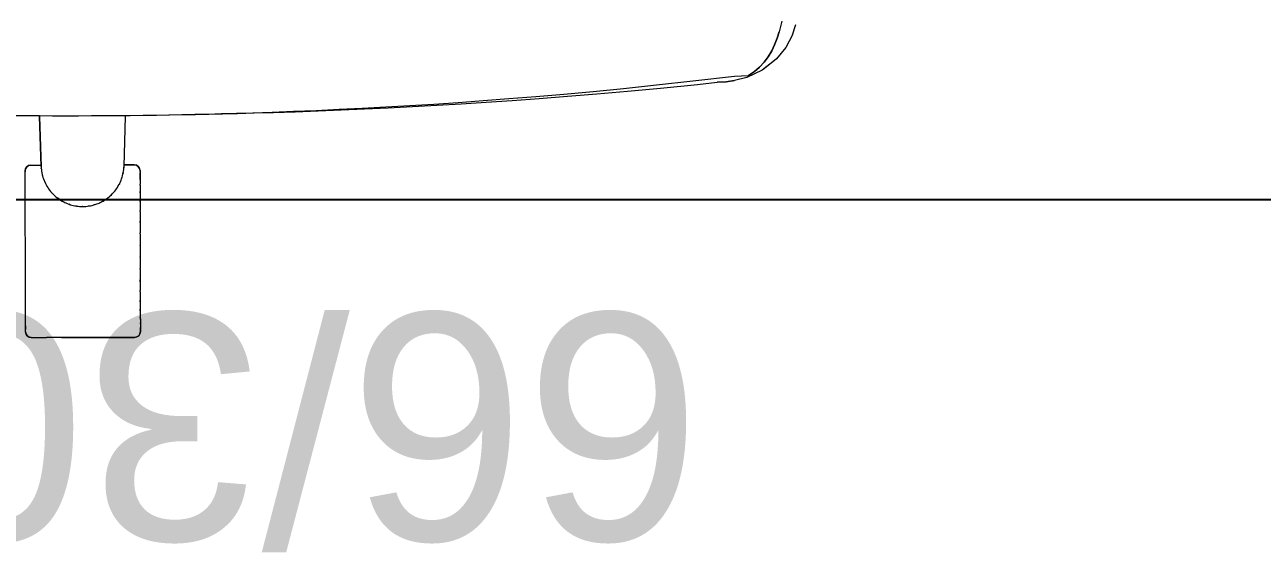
# Model space of a CAD drawing. Header units: inches. Extents: x 14 to 610, y 9 to 600.
# Drawn here: x 462.97 to 479.34, y 232.32 to 239.29 of the extents above; entities that cross this region are included whole.
import ezdxf
from ezdxf.enums import TextEntityAlignment as Align

# ---------------------------------------------------------------- set-up
doc = ezdxf.new("R2010")
doc.units = ezdxf.units.IN
doc.header["$MEASUREMENT"] = 0
doc.layers.add('A-FURN', color=7, linetype='Continuous')
doc.styles.get("Standard").update_dxf_attribs({"font": 'arial.ttf'})

# ---------------------------------------------------------------- blocks, each defined once
blk = doc.blocks.new('P_5CS702BK')
at = {"layer": 'A-FURN', "color": 0, "linetype": 'Continuous', "lineweight": 0}
for p, q in [((9.203, 2.307), (9.182, 2.219)), ((9.203, 2.307), (9.182, 2.219)), ((9.217, 2.36), (9.203, 2.307)), ((9.217, 2.36), (9.203, 2.307)), ((9.357, 2.177), (9.405, 2.314)), ((9.156, 2.132), (9.123, 2.047)), ((9.123, 2.047), (9.156, 2.132)), ((9.182, 2.219), (9.156, 2.132)), ((9.156, 2.132), (9.182, 2.219)), ((9.357, 2.177), (9.27, 2.012)), ((9.085, 1.965), (9.039, 1.888)), ((9.039, 1.888), (9.085, 1.965)), ((9.123, 2.047), (9.085, 1.965)), ((9.085, 1.965), (9.123, 2.047)), ((9.27, 2.012), (9.149, 1.861)), ((8.986, 1.816), (8.924, 1.75)), ((8.924, 1.75), (8.986, 1.816)), ((9.122, 1.838), (8.959, 1.709)), ((9.039, 1.888), (8.986, 1.816)), ((8.986, 1.816), (9.039, 1.888)), ((9.082, 1.806), (8.99, 1.732)), ((9.149, 1.861), (9.122, 1.838)), ((8.591, 1.633), (8.776, 1.642)), ((8.959, 1.709), (8.756, 1.613)), ((8.855, 1.692), (8.776, 1.642)), ((8.776, 1.642), (8.855, 1.692)), ((8.924, 1.75), (8.855, 1.692)), ((8.855, 1.692), (8.924, 1.75)), ((8.99, 1.732), (8.959, 1.709)), ((7.125, 1.47), (7.559, 1.515)), ((7.559, 1.515), (8.042, 1.568)), ((7.615, 1.471), (8.101, 1.519)), ((8.042, 1.568), (8.591, 1.633)), ((8.101, 1.519), (8.364, 1.551)), ((8.483, 1.555), (8.364, 1.551)), ((8.364, 1.551), (8.483, 1.555)), ((8.591, 1.572), (8.483, 1.555)), ((8.483, 1.555), (8.591, 1.572)), ((8.756, 1.613), (8.591, 1.572)), ((5.266, 1.308), (5.608, 1.334)), ((5.306, 1.288), (5.651, 1.311)), ((5.608, 1.334), (5.965, 1.363)), ((5.651, 1.311), (6.01, 1.337)), ((5.965, 1.363), (6.336, 1.395)), ((6.01, 1.337), (6.383, 1.365)), ((6.336, 1.395), (6.721, 1.43)), ((6.383, 1.365), (6.771, 1.396)), ((6.721, 1.43), (7.125, 1.47)), ((6.771, 1.396), (7.178, 1.431)), ((7.178, 1.431), (7.615, 1.471)), ((2.003, 1.141), (2.223, 1.148)), ((2.223, 1.148), (2.475, 1.156)), ((2.24, 1.145), (2.494, 1.152)), ((2.475, 1.156), (2.759, 1.167)), ((2.494, 1.152), (2.78, 1.162)), ((2.759, 1.167), (3.059, 1.179)), ((2.78, 1.162), (3.083, 1.173)), ((3.059, 1.179), (3.362, 1.193)), ((3.083, 1.173), (3.388, 1.185)), ((3.362, 1.193), (3.669, 1.208)), ((3.388, 1.185), (3.697, 1.199)), ((3.669, 1.208), (3.981, 1.225)), ((3.697, 1.199), (4.012, 1.214)), ((3.981, 1.225), (4.299, 1.244)), ((4.012, 1.214), (4.332, 1.23)), ((4.299, 1.244), (4.617, 1.263)), ((4.332, 1.23), (4.653, 1.248)), ((4.617, 1.263), (4.937, 1.285)), ((4.653, 1.248), (4.975, 1.267)), ((4.937, 1.285), (5.266, 1.308)), ((4.975, 1.267), (5.306, 1.288)), ((-0.943, 1.112), (-0.773, 1.111)), ((-0.773, 1.111), (-0.602, 1.11)), ((-0.602, 1.096), (-0.602, 1.11)), ((-0.602, 1.096), (-0.602, 1.11)), ((-0.602, 1.11), (-0.602, 1.096)), ((-0.602, 1.11), (-0.43, 1.109)), ((-0.58, 0.438), (-0.602, 1.096)), ((-0.602, 1.096), (-0.58, 0.438)), ((-0.43, 1.109), (-0.258, 1.109)), ((-0.258, 1.109), (-0.086, 1.109)), ((-0.086, 1.109), (0.086, 1.11)), ((0.086, 1.11), (0.257, 1.111)), ((0.257, 1.111), (0.428, 1.112)), ((0.428, 1.112), (0.599, 1.113)), ((0.526, 0.77), (0.536, 1.099)), ((0.536, 1.099), (0.536, 1.113)), ((0.599, 1.113), (0.776, 1.115)), ((0.599, 1.113), (0.77, 1.115)), ((0.77, 1.115), (0.941, 1.118)), ((0.776, 1.115), (0.948, 1.117)), ((0.941, 1.118), (1.111, 1.12)), ((0.948, 1.117), (1.12, 1.12)), ((1.111, 1.12), (1.282, 1.124)), ((1.12, 1.12), (1.292, 1.123)), ((1.282, 1.124), (1.452, 1.127)), ((1.292, 1.123), (1.464, 1.126)), ((1.452, 1.127), (1.625, 1.131)), ((1.464, 1.126), (1.638, 1.13)), ((1.625, 1.131), (1.806, 1.136)), ((1.638, 1.13), (1.82, 1.134)), ((1.806, 1.136), (2.003, 1.141)), ((1.82, 1.134), (2.018, 1.139)), ((2.018, 1.139), (2.24, 1.145)), ((0.517, 0.441), (0.526, 0.77)), ((-0.791, 0.379), (-0.785, 0.408)), ((-0.785, 0.408), (-0.791, 0.379)), ((-0.791, 0.376), (-0.791, 0.379)), ((-0.791, 0.376), (-0.791, 0.367)), ((-0.791, 0.366), (-0.791, 0.376)), ((-0.791, 0.367), (-0.791, 0.367)), ((-0.791, 0.332), (-0.791, 0.366)), ((-0.791, 0.35), (-0.791, 0.366)), ((-0.791, 0.327), (-0.791, 0.35)), ((-0.791, 0.327), (-0.791, 0.332)), ((-0.791, 0.327), (-0.791, 0.332)), ((-0.785, 0.408), (-0.769, 0.433)), ((-0.769, 0.433), (-0.785, 0.408)), ((-0.769, 0.433), (-0.744, 0.449)), ((-0.744, 0.449), (-0.769, 0.433)), ((-0.744, 0.449), (-0.715, 0.455)), ((-0.715, 0.455), (-0.744, 0.449)), ((-0.715, 0.455), (-0.58, 0.456)), ((-0.715, 0.455), (-0.58, 0.456)), ((-0.58, 0.438), (-0.578, 0.417)), ((-0.58, 0.438), (-0.58, 0.438)), ((-0.578, 0.417), (-0.576, 0.396)), ((-0.578, 0.415), (-0.578, 0.415)), ((-0.578, 0.415), (-0.578, 0.414)), ((-0.578, 0.413), (-0.578, 0.41)), ((-0.578, 0.408), (-0.578, 0.41)), ((-0.576, 0.396), (-0.574, 0.375)), ((-0.574, 0.375), (-0.57, 0.354)), ((-0.57, 0.354), (-0.566, 0.333)), ((-0.566, 0.334), (-0.566, 0.334)), ((-0.566, 0.334), (-0.566, 0.333)), ((-0.566, 0.333), (-0.561, 0.313)), ((0.498, 0.316), (0.503, 0.336)), ((0.503, 0.336), (0.508, 0.357)), ((0.503, 0.336), (0.503, 0.337)), ((0.503, 0.336), (0.503, 0.336)), ((0.505, 0.343), (0.506, 0.347)), ((0.508, 0.357), (0.506, 0.347)), ((0.508, 0.357), (0.511, 0.378)), ((0.508, 0.357), (0.508, 0.357)), ((0.508, 0.357), (0.508, 0.357)), ((0.508, 0.357), (0.508, 0.357)), ((0.511, 0.378), (0.514, 0.399)), ((0.514, 0.399), (0.516, 0.42)), ((0.515, 0.417), (0.515, 0.418)), ((0.515, 0.417), (0.515, 0.417)), ((0.516, 0.42), (0.517, 0.441)), ((0.516, 0.434), (0.516, 0.421)), ((0.516, 0.421), (0.516, 0.421)), ((0.652, 0.459), (0.517, 0.458)), ((0.517, 0.458), (0.652, 0.459)), ((0.517, 0.441), (0.517, 0.441)), ((0.652, 0.459), (0.681, 0.453)), ((0.681, 0.453), (0.652, 0.459)), ((0.681, 0.453), (0.706, 0.437)), ((0.706, 0.437), (0.681, 0.453)), ((0.706, 0.437), (0.723, 0.412)), ((0.723, 0.412), (0.706, 0.437)), ((0.723, 0.407), (0.723, 0.412)), ((0.729, 0.383), (0.723, 0.412)), ((0.729, 0.383), (0.729, 0.38)), ((0.729, 0.371), (0.729, 0.38)), ((0.729, 0.38), (0.729, 0.372)), ((0.729, 0.37), (0.729, 0.371)), ((0.729, 0.371), (0.729, 0.37)), ((0.729, 0.37), (0.729, 0.354)), ((0.729, 0.336), (0.729, 0.354)), ((0.729, 0.354), (0.729, 0.331)), ((0.729, 0.278), (0.729, 0.336)), ((0.729, 0.331), (0.729, 0.302)), ((-0.79, 0.298), (-0.791, 0.327)), ((-0.79, 0.263), (-0.79, 0.298)), ((-0.79, 0.274), (-0.79, 0.278)), ((-0.79, 0.27), (-0.79, 0.274)), ((-0.79, 0.222), (-0.79, 0.263)), ((-0.79, 0.263), (-0.79, 0.263)), ((-0.79, 0.2), (-0.79, 0.222)), ((-0.79, 0.194), (-0.79, 0.2)), ((-0.79, 0.189), (-0.79, 0.194)), ((-0.79, 0.176), (-0.79, 0.189)), ((-0.79, 0.124), (-0.79, 0.176)), ((-0.564, 0.325), (-0.563, 0.321)), ((-0.562, 0.319), (-0.563, 0.321)), ((-0.561, 0.313), (-0.555, 0.293)), ((-0.555, 0.293), (-0.548, 0.273)), ((-0.548, 0.273), (-0.54, 0.253)), ((-0.542, 0.256), (-0.541, 0.255)), ((-0.541, 0.255), (-0.541, 0.255)), ((-0.54, 0.253), (-0.532, 0.233)), ((-0.534, 0.238), (-0.533, 0.235)), ((-0.533, 0.235), (-0.533, 0.235)), ((-0.532, 0.233), (-0.523, 0.214)), ((-0.523, 0.214), (-0.513, 0.195)), ((-0.513, 0.195), (-0.503, 0.177)), ((-0.506, 0.183), (-0.506, 0.182)), ((-0.506, 0.182), (-0.505, 0.181)), ((-0.503, 0.177), (-0.492, 0.159)), ((0.431, 0.162), (0.442, 0.18)), ((0.442, 0.18), (0.452, 0.198)), ((0.444, 0.184), (0.445, 0.185)), ((0.444, 0.183), (0.444, 0.184)), ((0.452, 0.198), (0.462, 0.217)), ((0.452, 0.199), (0.456, 0.206)), ((0.452, 0.198), (0.452, 0.198)), ((0.452, 0.198), (0.452, 0.198)), ((0.452, 0.198), (0.452, 0.198)), ((0.458, 0.21), (0.456, 0.206)), ((0.462, 0.217), (0.47, 0.236)), ((0.47, 0.236), (0.479, 0.256)), ((0.479, 0.256), (0.486, 0.275)), ((0.479, 0.258), (0.48, 0.258)), ((0.48, 0.258), (0.48, 0.259)), ((0.485, 0.274), (0.486, 0.275)), ((0.486, 0.275), (0.493, 0.296)), ((0.486, 0.276), (0.486, 0.276)), ((0.486, 0.276), (0.486, 0.276)), ((0.486, 0.275), (0.486, 0.276)), ((0.486, 0.275), (0.486, 0.275)), ((0.493, 0.296), (0.498, 0.316)), ((0.498, 0.316), (0.499, 0.317)), ((0.498, 0.316), (0.498, 0.316)), ((0.498, 0.316), (0.499, 0.316)), ((0.729, 0.302), (0.729, 0.267)), ((0.729, 0.267), (0.729, 0.278)), ((0.729, 0.267), (0.729, 0.226)), ((0.729, 0.226), (0.729, 0.204)), ((0.729, 0.198), (0.729, 0.204)), ((0.729, 0.192), (0.729, 0.198)), ((0.729, 0.192), (0.729, 0.18)), ((0.729, 0.18), (0.729, 0.128)), ((-0.79, 0.068), (-0.79, 0.124)), ((-0.79, 0.124), (-0.79, 0.124)), ((-0.79, 0.095), (-0.79, 0.102)), ((-0.79, 0.087), (-0.79, 0.095)), ((-0.79, 0.006), (-0.79, 0.068)), ((-0.79, -0.059), (-0.79, 0.006)), ((-0.79, 0.006), (-0.79, 0.006)), ((-0.492, 0.159), (-0.48, 0.141)), ((-0.49, 0.157), (-0.49, 0.156)), ((-0.488, 0.154), (-0.49, 0.156)), ((-0.48, 0.141), (-0.467, 0.124)), ((-0.467, 0.124), (-0.454, 0.108)), ((-0.46, 0.115), (-0.459, 0.114)), ((-0.459, 0.114), (-0.458, 0.113)), ((-0.454, 0.108), (-0.44, 0.092)), ((-0.44, 0.092), (-0.426, 0.076)), ((-0.435, 0.086), (-0.434, 0.085)), ((-0.431, 0.082), (-0.434, 0.085)), ((-0.426, 0.076), (-0.411, 0.061)), ((-0.411, 0.061), (-0.395, 0.047)), ((-0.404, 0.055), (-0.403, 0.054)), ((-0.403, 0.054), (-0.402, 0.053)), ((-0.395, 0.047), (-0.379, 0.033)), ((-0.379, 0.033), (-0.369, 0.025)), ((-0.3, -0.021), (-0.369, 0.025)), ((-0.363, 0.02), (-0.369, 0.025)), ((-0.328, -0.004), (-0.369, 0.025)), ((-0.346, 0.008), (-0.369, 0.025)), ((-0.369, 0.025), (-0.367, 0.023)), ((-0.365, 0.022), (-0.367, 0.023)), ((-0.363, 0.02), (-0.346, 0.008)), ((-0.346, 0.008), (-0.328, -0.004)), ((-0.34, 0.004), (-0.339, 0.003)), ((-0.339, 0.003), (-0.338, 0.002)), ((0.269, -0.001), (0.287, 0.01)), ((0.277, 0.004), (0.279, 0.005)), ((0.279, 0.005), (0.28, 0.006)), ((0.285, 0.009), (0.284, 0.008)), ((0.284, 0.009), (0.285, 0.009)), ((0.287, 0.01), (0.285, 0.009)), ((0.285, 0.009), (0.285, 0.009)), ((0.287, 0.01), (0.304, 0.023)), ((0.304, 0.023), (0.32, 0.036)), ((0.313, 0.031), (0.316, 0.033)), ((0.319, 0.035), (0.316, 0.033)), ((0.318, 0.035), (0.319, 0.035)), ((0.319, 0.035), (0.319, 0.035)), ((0.32, 0.036), (0.336, 0.05)), ((0.336, 0.05), (0.351, 0.064)), ((0.342, 0.055), (0.343, 0.056)), ((0.343, 0.056), (0.344, 0.057)), ((0.366, 0.079), (0.344, 0.058)), ((0.351, 0.064), (0.35, 0.063)), ((0.35, 0.063), (0.35, 0.063)), ((0.35, 0.063), (0.35, 0.063)), ((0.351, 0.064), (0.366, 0.079)), ((0.366, 0.079), (0.38, 0.095)), ((0.368, 0.082), (0.37, 0.084)), ((0.379, 0.094), (0.37, 0.084)), ((0.379, 0.094), (0.379, 0.094)), ((0.379, 0.093), (0.379, 0.094)), ((0.38, 0.095), (0.394, 0.111)), ((0.394, 0.111), (0.407, 0.127)), ((0.397, 0.115), (0.398, 0.116)), ((0.398, 0.116), (0.399, 0.117)), ((0.407, 0.127), (0.406, 0.126)), ((0.406, 0.126), (0.406, 0.126)), ((0.406, 0.126), (0.406, 0.126)), ((0.407, 0.127), (0.419, 0.144)), ((0.409, 0.131), (0.417, 0.142)), ((0.418, 0.143), (0.417, 0.142)), ((0.419, 0.144), (0.431, 0.162)), ((0.43, 0.161), (0.428, 0.158)), ((0.43, 0.161), (0.43, 0.161)), ((0.43, 0.161), (0.43, 0.161)), ((0.729, 0.128), (0.729, 0.072)), ((0.729, 0.128), (0.729, 0.128)), ((0.729, 0.099), (0.729, 0.106)), ((0.729, 0.091), (0.729, 0.099)), ((0.729, 0.072), (0.729, 0.01)), ((0.729, 0.01), (0.73, -0.055)), ((0.729, 0.01), (0.729, 0.01)), ((-0.79, -0.021), (-0.79, -0.014)), ((-0.79, -0.031), (-0.79, -0.021)), ((-0.789, -0.129), (-0.79, -0.059)), ((-0.789, -0.146), (-0.789, -0.129)), ((-0.789, -0.153), (-0.789, -0.146)), ((-0.789, -0.163), (-0.789, -0.153)), ((-0.789, -0.202), (-0.789, -0.163)), ((-0.328, -0.004), (-0.3, -0.021)), ((-0.328, -0.004), (-0.31, -0.015)), ((-0.31, -0.015), (-0.3, -0.021)), ((-0.292, -0.026), (-0.3, -0.021)), ((-0.292, -0.026), (-0.273, -0.035)), ((-0.273, -0.035), (-0.291, -0.026)), ((-0.291, -0.026), (-0.291, -0.026)), ((-0.273, -0.035), (-0.254, -0.044)), ((-0.269, -0.037), (-0.268, -0.038)), ((-0.268, -0.038), (-0.267, -0.038)), ((-0.254, -0.044), (-0.234, -0.052)), ((-0.234, -0.052), (-0.214, -0.06)), ((-0.214, -0.06), (-0.194, -0.067)), ((-0.209, -0.062), (-0.208, -0.062)), ((-0.194, -0.067), (-0.208, -0.062)), ((-0.194, -0.067), (-0.174, -0.072)), ((-0.192, -0.067), (-0.192, -0.067)), ((-0.192, -0.067), (-0.191, -0.068)), ((-0.174, -0.072), (-0.154, -0.078)), ((-0.154, -0.078), (-0.133, -0.082)), ((-0.133, -0.082), (-0.112, -0.085)), ((-0.122, -0.084), (-0.12, -0.084)), ((-0.112, -0.085), (-0.12, -0.084)), ((-0.112, -0.085), (-0.112, -0.085)), ((-0.112, -0.085), (-0.111, -0.085)), ((-0.112, -0.085), (-0.091, -0.088)), ((-0.091, -0.088), (-0.07, -0.09)), ((-0.07, -0.09), (-0.049, -0.091)), ((-0.049, -0.091), (-0.028, -0.091)), ((-0.031, -0.091), (-0.03, -0.091)), ((-0.031, -0.091), (-0.03, -0.091)), ((-0.03, -0.091), (-0.03, -0.091)), ((-0.03, -0.091), (-0.03, -0.091)), ((-0.028, -0.091), (-0.03, -0.091)), ((-0.028, -0.091), (-0.007, -0.091)), ((-0.007, -0.091), (0.014, -0.089)), ((0.011, -0.09), (0.012, -0.09)), ((0.012, -0.09), (0.013, -0.09)), ((0.012, -0.09), (0.013, -0.09)), ((0.014, -0.089), (0.035, -0.087)), ((0.035, -0.087), (0.055, -0.084)), ((0.041, -0.086), (0.045, -0.086)), ((0.054, -0.085), (0.045, -0.086)), ((0.051, -0.085), (0.052, -0.085)), ((0.052, -0.085), (0.052, -0.085)), ((0.055, -0.084), (0.054, -0.085)), ((0.054, -0.085), (0.054, -0.085)), ((0.054, -0.085), (0.054, -0.085)), ((0.055, -0.084), (0.076, -0.081)), ((0.076, -0.081), (0.097, -0.076)), ((0.095, -0.076), (0.096, -0.076)), ((0.095, -0.076), (0.096, -0.076)), ((0.095, -0.076), (0.095, -0.076)), ((0.097, -0.076), (0.117, -0.071)), ((0.117, -0.071), (0.137, -0.065)), ((0.117, -0.071), (0.118, -0.071)), ((0.136, -0.065), (0.118, -0.071)), ((0.131, -0.067), (0.132, -0.067)), ((0.132, -0.067), (0.132, -0.066)), ((0.135, -0.065), (0.136, -0.065)), ((0.136, -0.065), (0.136, -0.065)), ((0.137, -0.065), (0.136, -0.065)), ((0.137, -0.065), (0.157, -0.058)), ((0.157, -0.058), (0.177, -0.05)), ((0.173, -0.052), (0.175, -0.051)), ((0.175, -0.051), (0.188, -0.045)), ((0.175, -0.051), (0.176, -0.05)), ((0.177, -0.05), (0.196, -0.042)), ((0.192, -0.044), (0.188, -0.045)), ((0.196, -0.042), (0.215, -0.033)), ((0.206, -0.037), (0.208, -0.036)), ((0.213, -0.034), (0.207, -0.037)), ((0.208, -0.036), (0.209, -0.036)), ((0.21, -0.035), (0.213, -0.034)), ((0.212, -0.034), (0.213, -0.034)), ((0.215, -0.033), (0.213, -0.034)), ((0.215, -0.033), (0.221, -0.03)), ((0.256, -0.01), (0.221, -0.03)), ((0.233, -0.023), (0.221, -0.03)), ((0.233, -0.023), (0.256, -0.01)), ((0.233, -0.023), (0.252, -0.013)), ((0.248, -0.015), (0.25, -0.014)), ((0.25, -0.014), (0.255, -0.011)), ((0.25, -0.014), (0.251, -0.013)), ((0.252, -0.013), (0.256, -0.01)), ((0.255, -0.01), (0.255, -0.011)), ((0.269, -0.001), (0.256, -0.01)), ((0.73, -0.017), (0.73, -0.01)), ((0.73, -0.027), (0.73, -0.017)), ((0.73, -0.055), (0.73, -0.125)), ((0.73, -0.125), (0.73, -0.142)), ((0.73, -0.149), (0.73, -0.142)), ((0.73, -0.159), (0.73, -0.149)), ((0.73, -0.159), (0.73, -0.198)), ((-0.789, -0.277), (-0.789, -0.202)), ((-0.789, -0.296), (-0.789, -0.277)), ((-0.789, -0.356), (-0.789, -0.277)), ((-0.789, -0.436), (-0.789, -0.296)), ((-0.789, -0.306), (-0.789, -0.296)), ((0.73, -0.198), (0.73, -0.273)), ((0.73, -0.273), (0.73, -0.292)), ((0.73, -0.292), (0.73, -0.286)), ((0.73, -0.302), (0.73, -0.292)), ((0.73, -0.292), (0.73, -0.352)), ((-0.789, -0.436), (-0.789, -0.356)), ((-0.789, -0.444), (-0.789, -0.436)), ((-0.789, -0.448), (-0.789, -0.444)), ((-0.789, -0.456), (-0.789, -0.448)), ((-0.788, -0.518), (-0.789, -0.456)), ((0.73, -0.352), (0.731, -0.432)), ((0.731, -0.432), (0.731, -0.44)), ((0.731, -0.444), (0.731, -0.44)), ((0.731, -0.444), (0.731, -0.444)), ((0.731, -0.452), (0.731, -0.444)), ((0.731, -0.452), (0.731, -0.514)), ((-0.788, -0.601), (-0.788, -0.518)), ((-0.788, -0.604), (-0.788, -0.601)), ((-0.788, -0.605), (-0.788, -0.604)), ((-0.788, -0.609), (-0.788, -0.605)), ((-0.788, -0.684), (-0.788, -0.605)), ((0.731, -0.514), (0.731, -0.597)), ((0.731, -0.529), (0.731, -0.553)), ((0.731, -0.597), (0.731, -0.68)), ((0.731, -0.601), (0.731, -0.6)), ((0.731, -0.601), (0.731, -0.601)), ((0.731, -0.605), (0.731, -0.601)), ((-0.788, -0.768), (-0.788, -0.684)), ((-0.788, -0.764), (-0.788, -0.76)), ((-0.788, -0.764), (-0.788, -0.764)), ((-0.788, -0.765), (-0.788, -0.764)), ((-0.788, -0.851), (-0.788, -0.768)), ((-0.788, -0.836), (-0.788, -0.812)), ((0.731, -0.68), (0.731, -0.76)), ((0.731, -0.76), (0.731, -0.756)), ((0.731, -0.761), (0.731, -0.76)), ((0.731, -0.761), (0.731, -0.764)), ((0.731, -0.764), (0.732, -0.847)), ((-0.787, -0.912), (-0.788, -0.851)), ((-0.787, -0.921), (-0.787, -0.912)), ((-0.787, -0.921), (-0.787, -0.921)), ((-0.787, -0.925), (-0.787, -0.921)), ((-0.787, -0.933), (-0.787, -0.925)), ((-0.787, -1.013), (-0.787, -0.933)), ((0.732, -0.847), (0.732, -0.909)), ((0.732, -0.917), (0.732, -0.909)), ((0.732, -0.921), (0.732, -0.917)), ((0.732, -0.921), (0.732, -0.929)), ((0.732, -0.929), (0.732, -1.069)), ((0.732, -0.929), (0.732, -1.009)), ((-0.787, -1.072), (-0.787, -1.013)), ((-0.787, -1.073), (-0.787, -1.062)), ((-0.787, -1.078), (-0.787, -1.073)), ((-0.787, -1.091), (-0.787, -1.073)), ((-0.787, -1.167), (-0.787, -1.091)), ((0.732, -1.009), (0.732, -1.087)), ((0.732, -1.069), (0.732, -1.058)), ((0.732, -1.087), (0.732, -1.069)), ((0.732, -1.087), (0.732, -1.163)), ((-0.787, -1.205), (-0.787, -1.167)), ((-0.787, -1.216), (-0.787, -1.205)), ((-0.787, -1.223), (-0.787, -1.216)), ((-0.787, -1.24), (-0.787, -1.223)), ((-0.786, -1.309), (-0.787, -1.24)), ((-0.786, -1.375), (-0.786, -1.309)), ((0.732, -1.163), (0.733, -1.202)), ((0.733, -1.212), (0.733, -1.202)), ((0.733, -1.219), (0.733, -1.212)), ((0.733, -1.219), (0.733, -1.236)), ((0.733, -1.236), (0.733, -1.306)), ((0.733, -1.306), (0.733, -1.371)), ((-0.786, -1.347), (-0.786, -1.338)), ((-0.786, -1.355), (-0.786, -1.347)), ((-0.786, -1.436), (-0.786, -1.375)), ((-0.786, -1.375), (-0.786, -1.375)), ((-0.786, -1.493), (-0.786, -1.436)), ((-0.786, -1.464), (-0.786, -1.456)), ((-0.786, -1.471), (-0.786, -1.464)), ((0.733, -1.343), (0.733, -1.334)), ((0.733, -1.351), (0.733, -1.343)), ((0.733, -1.371), (0.733, -1.432)), ((0.733, -1.371), (0.733, -1.371)), ((0.733, -1.432), (0.733, -1.489)), ((0.733, -1.46), (0.733, -1.452)), ((0.733, -1.467), (0.733, -1.46)), ((-0.786, -1.545), (-0.786, -1.493)), ((-0.786, -1.493), (-0.786, -1.493)), ((-0.786, -1.557), (-0.786, -1.545)), ((-0.786, -1.563), (-0.786, -1.557)), ((-0.786, -1.569), (-0.786, -1.563)), ((-0.786, -1.591), (-0.786, -1.569)), ((-0.786, -1.632), (-0.786, -1.591)), ((-0.786, -1.642), (-0.786, -1.632)), ((-0.786, -1.642), (-0.786, -1.632)), ((0.733, -1.489), (0.733, -1.541)), ((0.733, -1.489), (0.733, -1.489)), ((0.733, -1.541), (0.734, -1.639)), ((0.733, -1.541), (0.733, -1.553)), ((0.733, -1.559), (0.733, -1.553)), ((0.734, -1.565), (0.733, -1.559)), ((0.733, -1.559), (0.734, -1.587)), ((0.734, -1.587), (0.734, -1.628)), ((0.734, -1.639), (0.734, -1.628)), ((0.734, -1.628), (0.734, -1.639)), ((-0.786, -1.647), (-0.786, -1.642)), ((-0.785, -1.667), (-0.786, -1.647)), ((-0.785, -1.667), (-0.785, -1.718)), ((-0.785, -1.696), (-0.785, -1.667)), ((-0.785, -1.701), (-0.785, -1.696)), ((-0.785, -1.701), (-0.785, -1.699)), ((-0.785, -1.7), (-0.785, -1.701)), ((-0.785, -1.703), (-0.785, -1.701)), ((-0.785, -1.718), (-0.785, -1.703)), ((-0.785, -1.735), (-0.785, -1.718)), ((-0.785, -1.735), (-0.785, -1.736)), ((-0.785, -1.736), (-0.785, -1.735)), ((-0.785, -1.736), (-0.785, -1.735)), ((-0.785, -1.744), (-0.785, -1.736)), ((-0.785, -1.744), (-0.785, -1.736)), ((-0.785, -1.748), (-0.785, -1.744)), ((-0.779, -1.777), (-0.785, -1.748)), ((-0.785, -1.748), (-0.779, -1.777)), ((-0.763, -1.801), (-0.779, -1.777)), ((-0.779, -1.777), (-0.763, -1.801)), ((0.712, -1.798), (0.687, -1.814)), ((0.687, -1.814), (0.712, -1.798)), ((0.728, -1.773), (0.712, -1.798)), ((0.712, -1.798), (0.728, -1.773)), ((0.734, -1.744), (0.728, -1.773)), ((0.728, -1.773), (0.734, -1.744)), ((0.734, -1.643), (0.734, -1.639)), ((0.734, -1.643), (0.734, -1.663)), ((0.734, -1.663), (0.734, -1.692)), ((0.734, -1.697), (0.734, -1.692)), ((0.734, -1.692), (0.734, -1.714)), ((0.734, -1.731), (0.734, -1.697)), ((0.734, -1.714), (0.734, -1.731)), ((0.734, -1.732), (0.734, -1.731)), ((0.734, -1.731), (0.734, -1.741)), ((0.734, -1.741), (0.734, -1.732)), ((0.734, -1.741), (0.734, -1.744)), ((-0.738, -1.818), (-0.763, -1.801)), ((-0.763, -1.801), (-0.738, -1.818)), ((-0.709, -1.824), (-0.738, -1.818)), ((-0.738, -1.818), (-0.709, -1.824)), ((-0.709, -1.824), (-0.51, -1.823)), ((-0.709, -1.824), (-0.51, -1.823)), ((-0.31, -1.823), (-0.51, -1.823)), ((-0.31, -1.823), (-0.51, -1.823)), ((-0.31, -1.823), (0.459, -1.821)), ((0.459, -1.821), (-0.31, -1.823)), ((0.459, -1.821), (0.658, -1.82)), ((0.658, -1.82), (0.459, -1.821)), ((0.687, -1.814), (0.658, -1.82)), ((0.658, -1.82), (0.687, -1.814))]:
    blk.add_line(p, q, dxfattribs=at)
at = {"layer": 'A-FURN'}
blk.add_attdef('CAPTG', text='', height=7, dxfattribs=at).set_placement((-1, -3.819), align=Align.CENTER)
at = {"layer": 'A-FURN', "flags": 1}
for tag in ['CAPPN', 'CAPPD', 'CAPMG', 'CAPMC', 'CAPGC', 'CAPALIAS1', 'CAPALIAS2', 'CAPALIAS3', 'CAPBLDG', 'CAPFLOOR', 'CAPDEPT', 'CAPPERSON', 'CAPPL', 'CAPQT', 'CAPDH']:
    blk.add_attdef(tag, (0, 0), '', height=0.001, dxfattribs=at)
blk = doc.blocks.new('P_5CLDS6630HW')
at = {"layer": 'A-FURN', "color": 5}
blk.add_line((65.732, -29.546), (0, -29.546), dxfattribs=at)
blk.add_text('66/30', height=3, dxfattribs=at).set_placement((32.866, -26.546), align=Align.MIDDLE_CENTER)
blk.add_attdef('CAPTG', text='', height=2.5, dxfattribs=at).set_placement((-7101.347, 217.379, -0.512), align=Align.CENTER)
at = {"layer": 'A-FURN', "color": 5, "flags": 1}
for tag in ['CAPPN', 'CAPPD', 'CAPMG', 'CAPMC', 'CAPGC', 'CAPALIAS1', 'CAPALIAS2', 'CAPALIAS3', 'CAPBLDG', 'CAPFLOOR', 'CAPDEPT', 'CAPPERSON', 'CAPPL', 'CAPQT', 'CAPDH']:
    blk.add_attdef(tag, (0, 0), '', height=0.001, dxfattribs=at)

msp = doc.modelspace()

# ---------------------------------------------------------------- block references
at = {"layer": 'A-FURN'}
msp.add_blockref('P_5CS702BK', (463.76934, 236.98392), dxfattribs=at)
at = {"layer": 'A-FURN', "rotation": 180}
msp.add_blockref('P_5CLDS6630HW', (499.55682, 207.43767), dxfattribs=at)

doc.saveas('drawing.dxf')
